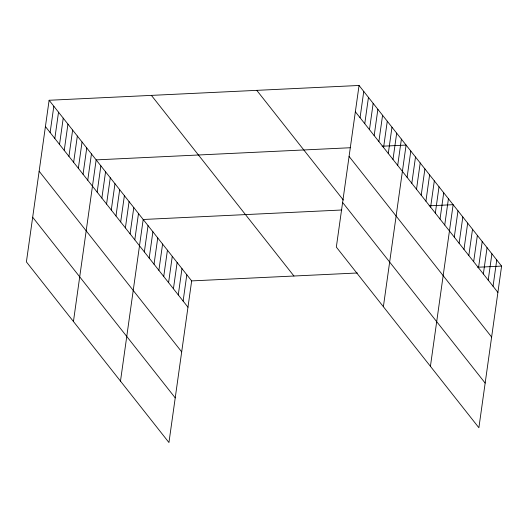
<?xml version="1.0" encoding="UTF-8"?>
<svg xmlns="http://www.w3.org/2000/svg" width="528" height="528" viewBox="0 0 528 528"><rect width="100%" height="100%" fill="white"/><g stroke="black" fill="none" stroke-linecap="round" stroke-linejoin="round"><path stroke-width="0.79" d="M49.117 100.267L26.4 261.901L168.947 442.53L191.664 280.903L49.117 100.267L359.053 85.47L501.6 266.099L478.883 427.733L336.336 247.097L359.053 85.47M50.127 132.528L53.823 106.234M54.826 138.488L58.522 112.193M59.532 144.448L63.228 118.153M64.238 150.407L67.934 124.113M68.937 156.374L72.633 130.073M73.643 162.334L77.339 136.033M78.349 168.293L82.045 141.992M83.054 174.253L86.75 147.959M87.754 180.213L91.45 153.919M73.438 321.506L96.155 159.878L350.156 147.748M97.165 192.133L100.861 165.838M101.871 198.099L105.567 171.798M106.57 204.059L110.266 177.758M111.276 210.019L114.972 183.724M115.982 215.978L119.678 189.684M120.688 221.938L124.384 195.644M125.387 227.898L129.083 201.604M130.093 233.864L133.789 207.563M134.798 239.824L138.494 213.523M120.483 381.117L143.194 219.483L341.801 209.999M144.349 251.922L148.045 225.628M149.193 258.067L152.889 231.772M154.044 264.205L157.733 237.91M158.888 270.349L162.584 244.055M163.733 276.487L167.429 250.193M168.584 282.632L172.273 256.337M173.428 288.776L177.124 262.475M178.273 294.914L181.969 268.62M183.124 301.059L186.813 274.758M360.063 117.724L363.759 91.43M364.762 123.684L368.458 97.39M369.468 129.65L373.164 103.349M374.174 135.61L377.87 109.309M378.88 141.57L382.576 115.276M383.579 147.53L387.275 121.235M388.285 153.49L391.981 127.195M392.99 159.449L396.686 133.155M397.696 165.416L401.392 139.115M383.381 306.709L406.091 145.075L382.12 146.223M407.101 177.335L410.797 151.034M411.807 183.295L415.503 157.001M416.513 189.255L420.209 162.961M421.212 195.215L424.908 168.92M425.918 201.175L429.614 174.88M430.624 207.141L434.32 180.84M435.323 213.101L439.019 186.8M440.029 219.061L443.725 192.766M444.734 225.02L448.43 198.726M430.419 366.313L453.136 204.686L429.165 205.828M454.285 237.125L457.981 210.824M459.129 243.263L462.825 216.968M463.98 249.407L467.676 223.106M468.824 255.545L472.52 229.251M473.669 261.69L477.365 235.389M478.52 267.828L482.216 241.534M483.364 273.973L487.06 247.678M488.209 280.111L491.905 253.816M493.06 286.255L496.756 259.961M191.664 280.903L357.337 272.989M477.629 267.247L501.6 266.099M355.357 111.764L497.904 292.393M349.081 156.427L491.627 337.055M256.773 90.354L343.325 200.033M342.613 202.442L485.159 383.071M151.397 95.383L293.944 276.019M45.421 126.568L187.968 307.197M39.145 171.224L181.691 351.859M32.677 217.239L175.223 397.874"/></g></svg>
